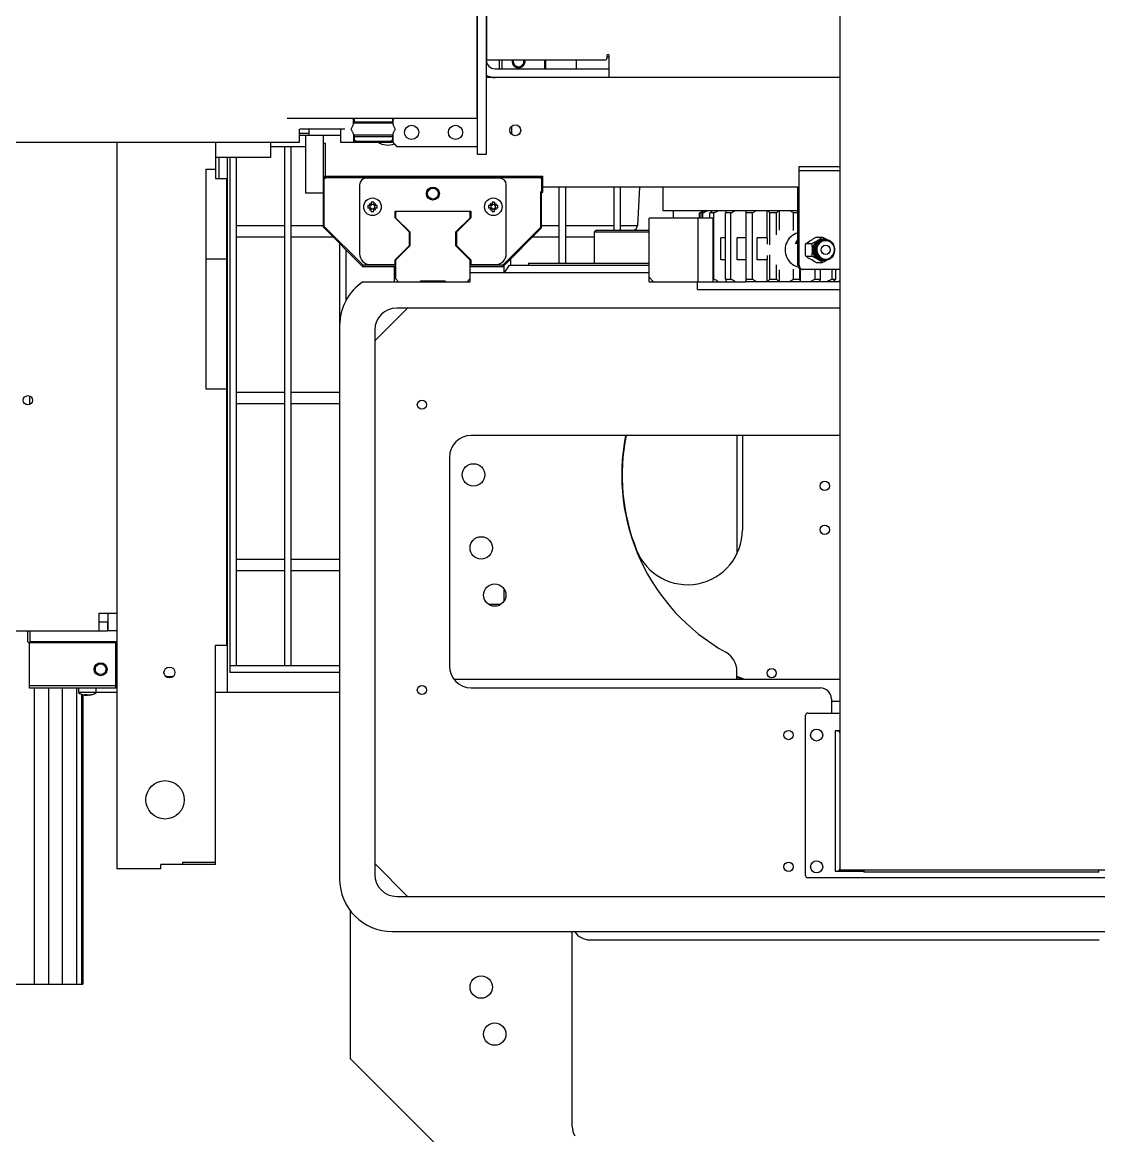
# Model space of a CAD drawing. Header units: inches. Extents: x -347369 to -260369, y 119522 to 149869.
# Drawn here: x -282846 to -282355, y 136552 to 137059 of the extents above; entities that cross this region are included whole.
import ezdxf

# ---------------------------------------------------------------- set-up
doc = ezdxf.new("R2010")
doc.units = ezdxf.units.IN
doc.header["$LTSCALE"] = 300
doc.layers.add('MACCHINA', color=40, linetype='Continuous')
doc.layers.add('QUOTE', color=7, linetype='Continuous')

# ---------------------------------------------------------------- blocks, each defined once
blk = doc.blocks.new('A$C27be3406')
at = {"layer": 'MACCHINA'}
for p, q in [((-308.21, -2001), (-308.21, -1862)), ((-304.21, -1862), (-304.21, -2001)), ((-303.91, -1958), (-303.91, -1862)), ((-143.21, -1863.05), (-143.21, -2327.5)), ((-308.36, -1984.5), (-308.36, -1877.5)), ((-308.36, -1941.14), (-308.21, -1941.14)), ((-304.21, -1941.14), (-303.91, -1941.14)), ((-308.36, -1947.64), (-308.21, -1947.64)), ((-308.36, -1950), (-308.21, -1950)), ((-308.36, -1950.5), (-308.21, -1950.5)), ((-304.21, -1947.64), (-303.91, -1947.64)), ((-304.21, -1950), (-303.91, -1950)), ((-304.21, -1950.5), (-303.91, -1950.5)), ((-308.21, -1957.5), (-308.36, -1957.5)), ((-303.91, -1957.5), (-304.21, -1957.5)), ((-249.21, -1956), (-249.21, -1957.5)), ((-249.21, -1956.5), (-248.21, -1956.5)), ((-248.21, -1966), (-248.21, -1956)), ((-308.36, -1962.5), (-308.21, -1962.5)), ((-303.91, -1958), (-249.71, -1958)), ((-300.21, -1962), (-248.21, -1962)), ((-298.15, -1962), (-298.15, -1958)), ((-297.15, -1958), (-297.15, -1962)), ((-287.04, -1958.63), (-287.12, -1958)), ((-277.5, -1962), (-277.5, -1958)), ((-277, -1962), (-277, -1958)), ((-263.26, -1958), (-263.26, -1962)), ((-308.21, -1966), (-308.36, -1966)), ((-143.21, -1966), (-304.21, -1966)), ((-394.82, -1984.5), (-308.36, -1984.5)), ((-364.71, -1987.26), (-364.71, -1985.5)), ((-364.31, -1986.5), (-364.71, -1986.5)), ((-364.31, -1984.5), (-364.31, -1986.7)), ((-364.31, -1986.17), (-346.81, -1986.17)), ((-364.31, -1986.7), (-346.81, -1986.7)), ((-346.81, -1986.7), (-346.81, -1984.5)), ((-346.71, -1986.5), (-346.81, -1986.5)), ((-346.71, -1985.5), (-346.71, -1987.26)), ((-308.21, -1984.5), (-308.36, -1984.5)), ((-389.21, -1995.5), (-389.21, -1989.5)), ((-389.21, -1991.3), (-385.09, -1991.3)), ((-389.21, -1992.3), (-370.6, -1992.3)), ((-368.6, -1989.5), (-389.14, -1989.5)), ((-386.5, -1992.3), (-386.5, -2018.5)), ((-385.09, -1989.5), (-385.09, -1992.3)), ((-378.5, -1992.3), (-378.5, -2034)), ((-370.6, -1989.5), (-370.6, -1995.5)), ((-364.71, -1991.74), (-364.71, -1995.5)), ((-364.71, -1992.5), (-364.31, -1992.5)), ((-346.81, -1992.3), (-364.31, -1992.3)), ((-364.31, -1992.3), (-364.31, -1994)), ((-364.31, -1992.83), (-346.81, -1992.83)), ((-346.81, -1994), (-346.81, -1992.3)), ((-346.81, -1992.5), (-346.71, -1992.5)), ((-346.71, -1991.74), (-346.71, -1995.5)), ((-1220, -1995.5), (-389.21, -1995.5)), ((-472.5, -1995.5), (-472.5, -2326.5)), ((-427.5, -1995.5), (-427.5, -2012)), ((-402.5, -1995.5), (-402.5, -2002.5)), ((-386.5, -1997.5), (-402.5, -1997.5)), ((-396, -2234), (-396, -1997.5)), ((-393, -2234), (-393, -1997.5)), ((-377.5, -1996), (-378.5, -1996)), ((-377.5, -2011), (-377.5, -1996)), ((-370.6, -1995.5), (-346.71, -1995.5)), ((-348.31, -1995.16), (-362.81, -1995.16)), ((-344.71, -1997.5), (-345.71, -1996.5)), ((-308.21, -1997.5), (-344.71, -1997.5)), ((-402.5, -2002.5), (-427.5, -2002.5)), ((-426, -2002.5), (-426, -2012)), ((-422, -2246), (-422, -2002.5)), ((-421, -2002.5), (-421, -2237)), ((-418, -2234), (-418, -2002.5)), ((-304.21, -2001), (-308.21, -2001)), ((-432, -2007.8), (-427.5, -2007.8)), ((-432, -2007.8), (-432, -2107.8)), ((-161.8, -2006.5), (-143.21, -2006.5)), ((-161.8, -2006.5), (-161.8, -2016)), ((-427.5, -2012), (-422.5, -2012)), ((-422.5, -2012), (-422.5, -2224.5)), ((-378.5, -2012), (-377.5, -2011)), ((-378.5, -2011), (-278.5, -2011)), ((-378.5, -2012), (-378, -2012.21)), ((-378, -2012.21), (-377.29, -2011.5)), ((-378, -2033.79), (-378, -2012.21)), ((-377.5, -2011), (-377.29, -2011.5)), ((-377.29, -2011.5), (-358.71, -2011.5)), ((-298.08, -2011.87), (-358.92, -2011.87)), ((-358.5, -2011), (-358.71, -2011.5)), ((-358.71, -2011.5), (-358.33, -2011.87)), ((-358.5, -2011), (-358, -2011.5)), ((-358, -2011.5), (-358.15, -2011.87)), ((-339, -2011.5), (-358, -2011.5)), ((-346, -2011.5), (-346, -2011)), ((-343, -2011.5), (-343, -2011)), ((-339, -2011.5), (-338.5, -2011)), ((-339, -2011.5), (-338.85, -2011.87)), ((-338.67, -2011.87), (-338.29, -2011.5)), ((-338.5, -2011), (-338.29, -2011.5)), ((-338.29, -2011.5), (-318.71, -2011.5)), ((-318.5, -2011), (-318.71, -2011.5)), ((-318.71, -2011.5), (-318.33, -2011.87)), ((-318.5, -2011), (-318, -2011.5)), ((-318, -2011.5), (-318.15, -2011.87)), ((-318, -2011.5), (-318, -2011)), ((-299, -2011.5), (-318, -2011.5)), ((-299, -2011.5), (-298.5, -2011)), ((-299, -2011.5), (-298.85, -2011.87)), ((-298.67, -2011.87), (-298.29, -2011.5)), ((-298.5, -2011), (-298.29, -2011.5)), ((-298.29, -2011.5), (-279.71, -2011.5)), ((-279.5, -2011), (-279.71, -2011.5)), ((-279.71, -2011.5), (-279, -2012.21)), ((-279.5, -2011), (-278.5, -2012)), ((-278.5, -2012), (-279, -2012.21)), ((-279, -2012.21), (-279, -2017.79)), ((-278.5, -2018), (-278.5, -2011)), ((-143.21, -2008.5), (-161.8, -2008.5)), ((-161.73, -2051.5), (-161.73, -2008.5)), ((-386.5, -2018.5), (-378.5, -2018.5)), ((-361.92, -2014.87), (-361.92, -2046.23)), ((-295.08, -2046.23), (-295.08, -2014.87)), ((-279, -2017.79), (-279.5, -2018.29)), ((-279.5, -2018.29), (-279.5, -2034.29)), ((-279, -2018.5), (-279.5, -2018.29)), ((-278.5, -2018), (-279, -2017.79)), ((-279, -2018.5), (-278.5, -2018)), ((-279, -2034.5), (-279, -2018.5)), ((-161.8, -2016), (-278.5, -2016)), ((-271, -2050.5), (-271, -2016)), ((-268, -2050.5), (-268, -2016)), ((-246, -2035.5), (-246, -2016)), ((-243, -2035.5), (-243, -2016)), ((-234.44, -2016), (-235.36, -2033.6)), ((-223.76, -2016), (-223.76, -2026.5)), ((-162.24, -2051.5), (-162.24, -2016)), ((-422.5, -2023), (-422, -2023)), ((-356.58, -2024.3), (-357.35, -2023.52)), ((-356.58, -2022.75), (-356.58, -2024.3)), ((-355.43, -2022.75), (-355.43, -2024.3)), ((-355.43, -2024.3), (-354.65, -2023.52)), ((-301.58, -2024.3), (-302.35, -2023.52)), ((-301.58, -2022.75), (-301.58, -2024.3)), ((-300.43, -2022.75), (-300.43, -2024.3)), ((-300.43, -2024.3), (-299.65, -2023.52)), ((-356.58, -2024.3), (-358.12, -2024.3)), ((-356.58, -2025.45), (-358.12, -2025.45)), ((-356.58, -2025.45), (-357.35, -2026.22)), ((-357.03, -2025.45), (-357.03, -2024.3)), ((-355.43, -2023.84), (-356.58, -2023.84)), ((-356.58, -2027), (-356.58, -2025.45)), ((-355.43, -2025.91), (-356.58, -2025.91)), ((-353.88, -2024.3), (-355.43, -2024.3)), ((-355.43, -2027), (-355.43, -2025.45)), ((-355.43, -2025.45), (-354.65, -2026.22)), ((-353.88, -2025.45), (-355.43, -2025.45)), ((-354.97, -2025.45), (-354.97, -2024.3)), ((-345.7, -2026.8), (-311.3, -2026.8)), ((-345.7, -2029.94), (-345.7, -2026.8)), ((-345.5, -2027), (-345.5, -2029.86)), ((-345, -2027), (-345.5, -2027.5)), ((-311.5, -2027), (-345.5, -2027)), ((-311.5, -2027.5), (-312, -2027)), ((-311.5, -2029.86), (-311.5, -2027)), ((-311.3, -2026.8), (-311.3, -2029.94)), ((-301.58, -2024.3), (-303.12, -2024.3)), ((-301.58, -2025.45), (-303.12, -2025.45)), ((-301.58, -2025.45), (-302.35, -2026.22)), ((-302.03, -2025.45), (-302.03, -2024.3)), ((-300.43, -2023.84), (-301.58, -2023.84)), ((-301.58, -2027), (-301.58, -2025.45)), ((-300.43, -2025.91), (-301.58, -2025.91)), ((-298.88, -2024.3), (-300.43, -2024.3)), ((-300.43, -2027), (-300.43, -2025.45)), ((-300.43, -2025.45), (-299.65, -2026.22)), ((-298.88, -2025.45), (-300.43, -2025.45)), ((-299.97, -2025.45), (-299.97, -2024.3)), ((-223.76, -2026.5), (-162.24, -2026.5)), ((-219, -2026.5), (-219, -2030)), ((-207, -2030), (-207, -2027.65)), ((-205.51, -2027.65), (-206.29, -2027.65)), ((-206.29, -2030), (-206.29, -2027.65)), ((-205.51, -2030), (-205.51, -2027.65)), ((-200.59, -2027.65), (-202.29, -2027.65)), ((-202.29, -2030), (-202.29, -2027.65)), ((-200.59, -2057.85), (-200.59, -2027.65)), ((-192.76, -2027.65), (-195.2, -2027.65)), ((-195.2, -2057.85), (-195.2, -2027.65)), ((-192.76, -2057.85), (-192.76, -2027.65)), ((-186.02, -2026.5), (-186.02, -2059)), ((-186, -2026.6), (-185.78, -2027.65)), ((-182.87, -2027.65), (-185.78, -2027.65)), ((-185.78, -2057.85), (-185.78, -2027.65)), ((-182.87, -2057.85), (-182.87, -2027.65)), ((-176.45, -2026.5), (-176.45, -2039)), ((-172, -2027.65), (-175.07, -2027.65)), ((-175.07, -2042.22), (-175.07, -2027.65)), ((-172, -2037.62), (-172, -2027.65)), ((-170.68, -2035.47), (-170.68, -2026.5)), ((-162.24, -2027.65), (-164.21, -2027.65)), ((-164.21, -2035.72), (-164.21, -2027.65)), ((-396, -2033.5), (-418, -2033.5)), ((-378.5, -2033.5), (-393, -2033.5)), ((-339.2, -2036.44), (-345.7, -2029.94)), ((-345.5, -2029.86), (-339, -2036.36)), ((-318, -2036.36), (-311.5, -2029.86)), ((-311.3, -2029.94), (-317.8, -2036.44)), ((-271, -2033.5), (-279, -2033.5)), ((-246, -2033.5), (-268, -2033.5)), ((-235.35, -2033.5), (-243, -2033.5)), ((-230, -2059), (-230, -2030)), ((-201, -2030), (-230, -2030)), ((-207.75, -2030), (-207.75, -2059)), ((-201, -2030), (-201, -2059)), ((-418, -2038.5), (-396, -2038.5)), ((-393, -2038.5), (-374, -2038.5)), ((-378.5, -2034), (-378, -2033.79)), ((-378.5, -2034), (-360.5, -2052)), ((-360.29, -2051.5), (-378, -2033.79)), ((-339.2, -2042.56), (-339.2, -2036.44)), ((-339, -2036.36), (-339, -2042.64)), ((-318, -2042.64), (-318, -2036.36)), ((-317.8, -2036.44), (-317.8, -2042.56)), ((-279.5, -2034.29), (-296.71, -2051.5)), ((-296.5, -2052), (-279, -2034.5)), ((-283, -2038.5), (-271, -2038.5)), ((-279, -2034.5), (-279.5, -2034.29)), ((-268, -2038.5), (-255, -2038.5)), ((-254, -2035.5), (-255, -2036.5)), ((-255, -2036.5), (-255, -2050.5)), ((-230, -2036.5), (-255, -2036.5)), ((-254, -2035.5), (-230, -2035.5)), ((-153.87, -2038.73), (-150.99, -2038.73)), ((-371, -2041.5), (-371, -2331)), ((-345.7, -2049.06), (-339.2, -2042.56)), ((-339, -2042.64), (-345.5, -2049.14)), ((-311.5, -2049.14), (-318, -2042.64)), ((-317.8, -2042.56), (-311.3, -2049.06)), ((-197.35, -2049), (-197.35, -2039)), ((-195.2, -2039), (-197.35, -2039)), ((-189.92, -2049), (-189.92, -2039)), ((-185.93, -2039), (-189.92, -2039)), ((-180.75, -2049), (-180.75, -2039)), ((-176.29, -2039), (-180.75, -2039)), ((-176.29, -2039), (-176.29, -2041.88)), ((-163.27, -2041.61), (-162.24, -2040.91)), ((-162.24, -2041.61), (-163.27, -2041.61)), ((-158.7, -2041.61), (-155.82, -2041.61)), ((-150.12, -2039.75), (-150.76, -2039.75)), ((-149.68, -2040), (-149.99, -2040)), ((-146.82, -2041.16), (-146.16, -2041.61)), ((-146.16, -2041.61), (-146.11, -2042.03)), ((-422.5, -2048.8), (-432, -2048.8)), ((-368, -2067.38), (-368, -2044.5)), ((-293, -2051.5), (-293, -2048.5)), ((-176.29, -2047.12), (-176.29, -2049)), ((-175.07, -2057.85), (-175.07, -2046.78)), ((-158.7, -2047.39), (-155.82, -2047.39)), ((-146.11, -2046.94), (-146.16, -2047.39)), ((-360.5, -2052), (-360.29, -2051.5)), ((-360.5, -2052), (-345.5, -2052)), ((-345.5, -2051.5), (-360.29, -2051.5)), ((-356.92, -2051.23), (-345.7, -2051.23)), ((-346, -2059), (-346, -2052)), ((-345.7, -2051.23), (-345.7, -2049.06)), ((-345.5, -2049.14), (-345.5, -2057.6)), ((-311.5, -2059), (-311.5, -2049.14)), ((-296.71, -2051.5), (-311.5, -2051.5)), ((-311.5, -2052), (-296.5, -2052)), ((-311.3, -2049.06), (-311.3, -2051.23)), ((-311.3, -2051.23), (-300.08, -2051.23)), ((-296.5, -2052), (-296.71, -2051.5)), ((-296, -2055), (-296, -2051.5)), ((-296, -2055.13), (-293.65, -2051.5)), ((-293.65, -2051.5), (-230, -2051.5)), ((-285, -2050.5), (-285, -2051.5)), ((-285, -2050.5), (-230, -2050.5)), ((-195.2, -2049), (-197.35, -2049)), ((-185.93, -2049), (-189.92, -2049)), ((-176.29, -2049), (-180.75, -2049)), ((-176.6, -2049), (-176.45, -2049.3)), ((-176.45, -2049), (-176.45, -2059)), ((-172, -2057.85), (-172, -2051.38)), ((-170.68, -2059), (-170.68, -2053.53)), ((-164.21, -2057.85), (-164.21, -2053.28)), ((-161.31, -2057.85), (-161.31, -2053.21)), ((-161.1, -2059), (-161.1, -2053.33)), ((-143.21, -2053.5), (-160.31, -2053.5)), ((-154.38, -2057.85), (-154.38, -2053.5)), ((-153.87, -2050.27), (-150.99, -2050.27)), ((-151.97, -2057.85), (-151.97, -2053.5)), ((-150.76, -2049.25), (-150.12, -2049.25)), ((-149.99, -2049), (-149.68, -2049)), ((-146.66, -2057.85), (-146.66, -2053.5)), ((-145, -2057.85), (-145, -2053.5)), ((-360.27, -2059), (-311.5, -2059)), ((-345.5, -2057.6), (-344.1, -2059)), ((-334.4, -2059), (-334, -2058.6)), ((-334, -2058.6), (-323, -2058.6)), ((-323, -2058.6), (-322.6, -2059)), ((-312.9, -2059), (-311.5, -2057.6)), ((-230, -2055), (-311.5, -2055)), ((-230, -2057), (-228, -2059)), ((-230, -2059), (-186.03, -2059)), ((-208, -2062.5), (-208, -2059)), ((-201, -2057.85), (-200.59, -2057.85)), ((-195.2, -2057.85), (-192.76, -2057.85)), ((-185.78, -2057.85), (-186.02, -2059)), ((-143.21, -2059), (-186.02, -2059)), ((-185.78, -2057.85), (-182.87, -2057.85)), ((-175.07, -2057.85), (-172, -2057.85)), ((-164.21, -2057.85), (-161.31, -2057.85)), ((-154.38, -2057.85), (-151.97, -2057.85)), ((-146.66, -2057.85), (-145, -2057.85)), ((-143.21, -2058.54), (-144.1, -2059)), ((-208, -2062.5), (-143.21, -2062.5)), ((-340, -2071), (-355, -2086)), ((-143.21, -2071), (-345, -2071)), ((-355, -2081), (-355, -2329)), ((-432, -2107.8), (-422.5, -2107.8)), ((-396, -2109.5), (-418, -2109.5)), ((-371, -2109.5), (-393, -2109.5)), ((-512.23, -2111.05), (-512.23, -2114.95)), ((-418, -2114.5), (-396, -2114.5)), ((-393, -2114.5), (-371, -2114.5)), ((-143.21, -2129), (-311, -2129)), ((-190.11, -2129), (-190.11, -2183.12)), ((-187.5, -2129), (-187.5, -2172)), ((-321, -2139), (-321, -2234)), ((-396, -2185.5), (-418, -2185.5)), ((-371, -2185.5), (-393, -2185.5)), ((-418, -2190.5), (-396, -2190.5)), ((-393, -2190.5), (-371, -2190.5)), ((-296, -2204.38), (-296, -2199.06)), ((-297.57, -2206), (-303.13, -2206)), ((-480.5, -2218), (-480.5, -2210)), ((-480.5, -2210), (-472.5, -2210)), ((-476.5, -2210), (-476.5, -2218)), ((-480.5, -2214), (-476.8, -2214)), ((-476.8, -2214), (-476.8, -2218)), ((-665, -2218), (-476.8, -2218)), ((-513, -2223), (-513, -2218)), ((-512, -2223), (-512, -2218)), ((-472.5, -2218), (-476.5, -2218)), ((-513, -2223), (-512.5, -2223.5)), ((-512.5, -2223.5), (-512, -2223)), ((-472.5, -2223.5), (-512.5, -2223.5)), ((-512.23, -2244.15), (-512.23, -2223.5)), ((-472.5, -2223), (-512, -2223)), ((-472.87, -2244.15), (-472.87, -2223.5)), ((-427.5, -2224.5), (-422.5, -2224.5)), ((-427.5, -2324.5), (-427.5, -2224.5)), ((-482.12, -2236.48), (-482.12, -2234.51)), ((-371, -2234), (-421, -2234)), ((-190, -2240), (-190, -2236.48)), ((-371, -2237), (-421, -2237)), ((-319, -2240), (-143.21, -2240)), ((-190, -2238.65), (-186.76, -2240)), ((-188.1, -2240), (-190, -2239.2)), ((-472.87, -2243.15), (-512.23, -2243.15)), ((-472.87, -2244.15), (-512.23, -2244.15)), ((-510.14, -2244.15), (-510.14, -2379)), ((-503.64, -2244.15), (-503.64, -2379)), ((-497.36, -2244.15), (-497.36, -2379)), ((-490.86, -2244.15), (-490.86, -2379)), ((-489.87, -2244.15), (-489.87, -2246.15)), ((-481.87, -2246.15), (-489.87, -2246.15)), ((-481.87, -2246.15), (-481.87, -2244.15)), ((-481.87, -2246), (-472.5, -2246)), ((-427.5, -2246), (-371, -2246)), ((-311, -2244), (-152, -2244)), ((-488.5, -2246.89), (-488.5, -2379)), ((-488, -2247.07), (-488, -2379)), ((-486.95, -2247.32), (-486.93, -2247.29)), ((-486.76, -2247.32), (-486.69, -2247.07)), ((-486.51, -2247.32), (-486.34, -2247.06)), ((-486.05, -2247.32), (-486.11, -2247.08)), ((-485.24, -2247.32), (-485.31, -2247.2)), ((-484.99, -2247.32), (-485, -2247.28)), ((-484.8, -2247.32), (-484.84, -2247.24)), ((-147, -2249), (-147, -2255.5)), ((-147, -2250), (-143.21, -2250)), ((-158.71, -2329.5), (-158.71, -2256.5)), ((-157.71, -2255.5), (-143.21, -2255.5)), ((-145.21, -2263.5), (-145.21, -2327.5)), ((-143.21, -2263.5), (-145.21, -2263.5)), ((-452.5, -2326.5), (-472.5, -2326.5)), ((-427.5, -2324.5), (-452.5, -2324.5)), ((-452.5, -2326.5), (-452.5, -2324.5)), ((-427.5, -2323.5), (-442.5, -2323.5)), ((-442.5, -2323.5), (-442.5, -2324.5)), ((-355, -2324), (-340, -2339)), ((-145.21, -2327.5), (-132.21, -2327.5)), ((-14.21, -2327.05), (-143.21, -2327.05)), ((-137.21, -2327.05), (-137.21, -2327.5)), ((-132.21, -2327.05), (-132.21, -2327.95)), ((-25.21, -2327.95), (-25.21, -2327.05)), ((0.29, -2330.5), (-157.71, -2330.5)), ((-25.21, -2327.95), (-132.21, -2327.95)), ((-345, -2339), (3, -2339)), ((-366, -2413), (-366, -2345.66)), ((-347, -2355), (5, -2355)), ((-265, -2443.74), (-265, -2355)), ((-257, -2358.76), (-25, -2358.76)), ((-520, -2379), (-488, -2379)), ((-366, -2413), (-321, -2458))]:
    blk.add_line(p, q, dxfattribs=at)
at = {"layer": 'MACCHINA', "flags": 128}
for points in [[(-163.27, -2041.61), (-162.75, -2040.49), (-162.24, -2039.69)], [(-149.68, -2040), (-150.9, -2040.18), (-152.03, -2040.71), (-152.96, -2041.55), (-153.63, -2042.63), (-153.98, -2043.86), (-153.98, -2045.14), (-153.63, -2046.37), (-152.96, -2047.45), (-152.03, -2048.29), (-150.9, -2048.82), (-149.68, -2049), (-148.45, -2048.82), (-147.33, -2048.29), (-146.39, -2047.45), (-145.72, -2046.37), (-145.37, -2045.14), (-145.37, -2043.86), (-145.72, -2042.63), (-146.39, -2041.55), (-147.33, -2040.71), (-148.45, -2040.18), (-149.68, -2040)], [(-149.6, -2048.7), (-148.4, -2048.51), (-147.31, -2047.97), (-146.43, -2047.12), (-145.82, -2046.03), (-145.55, -2044.81), (-145.64, -2043.57), (-146.08, -2042.4), (-146.84, -2041.42), (-147.84, -2040.72), (-148.99, -2040.35), (-150.2, -2040.35), (-151.36, -2040.72), (-152.36, -2041.42), (-153.11, -2042.4), (-153.55, -2043.57), (-153.64, -2044.81), (-153.37, -2046.03), (-152.77, -2047.12), (-151.88, -2047.97), (-150.79, -2048.51), (-149.6, -2048.7)], [(-149.6, -2042.4), (-148.82, -2042.56), (-148.16, -2043.02), (-147.72, -2043.7), (-147.57, -2044.5), (-147.72, -2045.3), (-148.16, -2045.98), (-148.82, -2046.44), (-149.6, -2046.6), (-150.37, -2046.44), (-151.03, -2045.98), (-151.47, -2045.3), (-151.63, -2044.5), (-151.47, -2043.7), (-151.03, -2043.02), (-150.37, -2042.56), (-149.6, -2042.4)], [(-150.76, -2049.4), (-149.49, -2049.22), (-149.4, -2049.19)], [(-486.75, -2247.28), (-486.65, -2247.29), (-486.51, -2247.32)], [(-484.82, -2247.29), (-484.88, -2247.3), (-484.99, -2247.32)]]:
    blk.add_lwpolyline(points, dxfattribs=at)
at = {"layer": 'MACCHINA'}
for centre, radius in [((-338.21, -1991), 3.25), ((-318.21, -1991), 3.25), ((-291, -1990), 2.5), ((-328.5, -2018.87), 2.96), ((-328.5, -2018.87), 2.46), ((-356, -2024.87), 4), ((-301, -2024.87), 4), ((-513, -2113), 2.1), ((-333.5, -2115), 2.1), ((-310, -2147), 5.1), ((-150, -2152), 2.1), ((-150, -2172), 2.1), ((-306.5, -2180.27), 5.1), ((-300.35, -2201.72), 5.1), ((-479.87, -2235.5), 2.96), ((-479.87, -2235.5), 2.46), ((-448.5, -2237), 2.5), ((-174.2, -2237.31), 2.1), ((-333.5, -2245), 2.1), ((-166.5, -2265.5), 2.1), ((-153.71, -2265.5), 2.75), ((-450.5, -2295), 8.75), ((-153.71, -2325.5), 2.75), ((-166.5, -2325.5), 2.1), ((-306.5, -2380.27), 5.1), ((-300.35, -2401.72), 5.1)]:
    blk.add_circle(centre, radius, dxfattribs=at)
for centre, radius, start, end in [((-249.71, -1957.5), 0.5, 270, 0), ((-248.71, -1956), 0.5, 0, 180), ((-300.21, -1958), 4, 180, 270), ((-289.5, -1958.63), 2.96, 167.7563, 12.2437), ((-289.5, -1958.63), 2.46, 165.2146, 0), ((-300.21, -1958), 8, 240, 270), ((-362.81, -1994), 1.5, 180, 270), ((-349, -1988), 8.75, 238.9973, 290.051), ((-348.31, -1994), 1.5, 270, 0), ((-358.92, -2014.87), 3, 90, 180), ((-298.08, -2014.87), 3, 0, 90), ((-362.66, -2034.11), 11.85, 59.1092, 63.3848), ((-346.76, -2018.22), 11.85, 206.6152, 210.8908), ((-356, -2038.27), 15.53, 87.8786, 92.1214), ((-349.34, -2034.11), 11.85, 116.6152, 120.8908), ((-365.24, -2018.22), 11.85, 329.1092, 333.3848), ((-291.76, -2018.22), 11.85, 206.6152, 210.8908), ((-307.66, -2034.11), 11.85, 59.1092, 63.3848), ((-301, -2038.27), 15.53, 87.8786, 92.1214), ((-294.34, -2034.11), 11.85, 116.6152, 120.8908), ((-310.24, -2018.22), 11.85, 329.1092, 333.3848), ((-342.6, -2024.87), 15.53, 177.8786, 182.1214), ((-346.76, -2031.53), 11.85, 149.1092, 153.3848), ((-362.66, -2015.63), 11.85, 296.6152, 300.8908), ((-356, -2011.47), 15.53, 267.8786, 272.1214), ((-349.34, -2015.63), 11.85, 239.1092, 243.3848), ((-365.24, -2031.53), 11.85, 26.6152, 30.8908), ((-369.4, -2024.87), 15.53, 357.8786, 2.1214), ((-287.6, -2024.87), 15.53, 177.8786, 182.1214), ((-291.76, -2031.53), 11.85, 149.1092, 153.3848), ((-307.66, -2015.63), 11.85, 296.6152, 300.8908), ((-301, -2011.47), 15.53, 267.8786, 272.1214), ((-294.34, -2015.63), 11.85, 239.1092, 243.3848), ((-310.24, -2031.53), 11.85, 26.6152, 30.8908), ((-314.4, -2024.87), 15.53, 357.8786, 2.1214), ((-237.36, -2033.5), 2, 270, 357), ((-160.03, -2044.5), 8.07, 105.9399, 212.8087), ((-154.1, -2044.5), 8.28, 169.853, 190.147), ((-150.68, -2044.52), 4.88, 74.7209, 269.0544), ((-150.63, -2044.5), 4.75, 91.5622, 268.4378), ((-150.09, -2044.46), 4.71, 90.3696, 304.827), ((-149.87, -2044.5), 4.5, 91.5137, 268.4863), ((-150.13, -2044.24), 4.49, 53.3478, 89.8666), ((-356.92, -2046.23), 5, 180, 270), ((-300.08, -2046.23), 5, 270, 0), ((-160.25, -2044.79), 7.73, 211.9428, 256.2835), ((-160.28, -2051.53), 1.97, 179.0242, 268.9898), ((-159.76, -2051.53), 1.97, 179.0242, 268.9898), ((-347, -2079), 24, 123.5573, 180), ((-345, -2081), 10, 90, 180), ((-311, -2139), 10, 90, 180), ((-150, -2147), 92.5, 168.779, 240.8036), ((-150, -2147), 92.31, 168.7561, 201.8014), ((-212.5, -2172), 25, 201.8014, 0), ((-200, -2236.48), 10, 0, 60.8036), ((-311, -2234), 10, 180, 270), ((-485.87, -2240.38), 7.03, 235.292, 257.6618), ((-485.87, -2240.38), 7.03, 282.3382, 304.708), ((-152, -2249), 5, 0, 90), ((-485.73, -2240.05), 7.34, 254.9527, 261.9608), ((-486.23, -2243.14), 4.23, 250.5837, 260.2418), ((-486.09, -2241.36), 6.02, 257.6604, 261.7896), ((-486.69, -2240.45), 6.62, 265.3965, 274.6035), ((-486.25, -2245.91), 1.49, 229.4162, 249.9557), ((-485.24, -2243.92), 3.49, 250.1365, 256.6839), ((-485.18, -2245.91), 1.49, 229.4162, 249.9557), ((-486.48, -2246.09), 1.29, 289.3339, 297.8928), ((-486.55, -2243.74), 3.68, 283.4454, 292.5167), ((-486.1, -2241.33), 6.05, 278.2239, 289.0334), ((-485.51, -2247.05), 0.378, 316.2673, 347.4818), ((-485.66, -2241.33), 6.05, 278.2239, 289.0334), ((-483.91, -2245.92), 1.15, 258.9237, 281.0763), ((-157.71, -2256.5), 1, 90, 180), ((-347, -2331), 24, 180, 270), ((-345, -2329), 10, 180, 270), ((-157.71, -2329.5), 1, 180, 270), ((-257.09, -2350.66), 8.1, 212.4131, 270.6244)]:
    blk.add_arc(centre, radius, start, end, dxfattribs=at)
blk.add_ellipse((-257, -2443.74), major_axis=(0, -8.51), ratio=0.939693, start_param=4.712389, end_param=5.235988, dxfattribs=at)
for points, knots in [([(-365.71, -1984.5), (-365.62, -1984.51), (-365.42, -1984.53), (-365.14, -1984.66), (-364.9, -1984.88), (-364.74, -1985.17), (-364.72, -1985.39), (-364.71, -1985.5)], [0, 0, 0, 0, 0.146754, 0.316126, 0.510248, 0.757793, 1, 1, 1, 1]), ([(-365.71, -1989.5), (-365.48, -1989.1), (-365.14, -1988.51), (-364.79, -1987.76), (-364.74, -1987.43), (-364.71, -1987.26)], [0, 0, 0, 0, 0.498562, 0.748927, 1, 1, 1, 1]), ([(-346.71, -1985.5), (-346.69, -1985.36), (-346.66, -1985.08), (-346.43, -1984.77), (-346.16, -1984.6), (-345.94, -1984.51), (-345.78, -1984.5), (-345.71, -1984.5)], [0, 0, 0, 0, 0.31012, 0.616121, 0.758896, 0.886022, 1, 1, 1, 1]), ([(-346.71, -1987.26), (-346.69, -1987.43), (-346.64, -1987.76), (-346.28, -1988.51), (-345.94, -1989.1), (-345.71, -1989.5)], [0, 0, 0, 0, 0.2510762, 0.5014438, 1, 1, 1, 1]), ([(-292.62, -1988.1), (-292.68, -1988.53), (-292.78, -1989.36), (-292.78, -1990.71), (-292.67, -1991.51), (-292.62, -1991.9)], [0, 0, 0, 0, 0.349876, 0.679764, 1, 1, 1, 1]), ([(-364.71, -1991.74), (-364.74, -1991.57), (-364.79, -1991.24), (-365.14, -1990.49), (-365.48, -1989.9), (-365.71, -1989.5)], [0, 0, 0, 0, 0.251076, 0.501444, 1, 1, 1, 1]), ([(-345.71, -1989.5), (-345.94, -1989.9), (-346.28, -1990.49), (-346.64, -1991.24), (-346.69, -1991.57), (-346.71, -1991.74)], [0, 0, 0, 0, 0.499323, 0.749575, 1, 1, 1, 1]), ([(-362.81, -1995.16), (-362.97, -1995.14), (-363.29, -1995.11), (-363.72, -1994.86), (-364.06, -1994.49), (-364.27, -1994.03), (-364.29, -1993.69), (-364.31, -1993.53)], [0, 0, 0, 0, 0.196237, 0.392335, 0.592349, 0.803172, 1, 1, 1, 1]), ([(-346.81, -1993.53), (-346.82, -1993.73), (-346.86, -1994.12), (-347.16, -1994.64), (-347.59, -1995), (-347.99, -1995.14), (-348.23, -1995.15), (-348.31, -1995.16)], [0, 0, 0, 0, 0.240993, 0.482704, 0.705776, 0.912115, 1, 1, 1, 1]), ([(-346.71, -1995.5), (-346.7, -1995.51), (-346.69, -1995.53), (-346.55, -1995.66), (-346.33, -1995.88), (-346.04, -1996.17), (-345.82, -1996.39), (-345.71, -1996.5)], [0, 0, 0, 0, 0.146754, 0.316126, 0.510248, 0.757793, 1, 1, 1, 1]), ([(-207, -2027.65), (-206.74, -2027.51), (-206.22, -2027.2), (-205.66, -2026.88), (-205.37, -2026.71)], [0, 0, 0, 0, 0.490754, 1, 1, 1, 1]), ([(-204.53, -2026.5), (-204.91, -2026.74), (-205.53, -2027.14), (-206.08, -2027.51), (-206.29, -2027.65)], [0, 0, 0, 0, 0.608973, 1, 1, 1, 1]), ([(-205.51, -2027.65), (-205.24, -2027.52), (-204.51, -2027.15), (-203.76, -2026.75), (-203.28, -2026.5)], [0, 0, 0, 0, 0.3661298, 1, 1, 1, 1]), ([(-201.09, -2026.5), (-201.38, -2026.76), (-201.83, -2027.15), (-202.17, -2027.52), (-202.29, -2027.65)], [0, 0, 0, 0, 0.6438431, 1, 1, 1, 1]), ([(-200.59, -2027.65), (-200.24, -2027.48), (-199.47, -2027.11), (-198.74, -2026.71), (-198.35, -2026.5)], [0, 0, 0, 0, 0.465508, 1, 1, 1, 1]), ([(-194.69, -2026.5), (-194.82, -2026.72), (-195.06, -2027.12), (-195.15, -2027.49), (-195.2, -2027.65)], [0, 0, 0, 0, 0.553098, 1, 1, 1, 1]), ([(-192.76, -2027.65), (-192.45, -2027.49), (-191.74, -2027.12), (-191.11, -2026.72), (-190.76, -2026.5)], [0, 0, 0, 0, 0.446902, 1, 1, 1, 1]), ([(-182.87, -2027.65), (-182.67, -2027.52), (-182.09, -2027.15), (-181.62, -2026.76), (-181.32, -2026.5)], [0, 0, 0, 0, 0.356157, 1, 1, 1, 1]), ([(-176.02, -2026.5), (-175.96, -2026.61), (-175.72, -2027.01), (-175.34, -2027.38), (-175.07, -2027.65)], [0, 0, 0, 0, 0.271467, 1, 1, 1, 1]), ([(-172, -2027.65), (-171.85, -2027.51), (-171.46, -2027.14), (-171.22, -2026.74), (-171.07, -2026.5)], [0, 0, 0, 0, 0.3910268, 1, 1, 1, 1]), ([(-165.78, -2026.5), (-165.76, -2026.52), (-165.31, -2026.92), (-164.75, -2027.3), (-164.21, -2027.65)], [0, 0, 0, 0, 0.045438, 1, 1, 1, 1]), ([(-158.7, -2041.61), (-157.89, -2041.1), (-156.39, -2040.13), (-154.67, -2039.17), (-153.87, -2038.73)], [0, 0, 0, 0, 0.534747, 1, 1, 1, 1]), ([(-155.82, -2041.61), (-155.44, -2041.42), (-154.67, -2041.01), (-153.34, -2040.27), (-152.05, -2039.47), (-151.32, -2038.95), (-150.99, -2038.73)], [0, 0, 0, 0, 0.216461, 0.440323, 0.75191, 1, 1, 1, 1]), ([(-150.99, -2038.73), (-150.61, -2038.92), (-149.85, -2039.33), (-148.87, -2039.86), (-148.36, -2040.19), (-148.2, -2040.28)], [0, 0, 0, 0, 0.401532, 0.816793, 1, 1, 1, 1]), ([(-158.7, -2047.39), (-158.76, -2046.36), (-158.87, -2044.43), (-158.75, -2042.51), (-158.7, -2041.61)], [0, 0, 0, 0, 0.5347467, 1, 1, 1, 1]), ([(-155.82, -2047.39), (-155.77, -2046.99), (-155.68, -2046.19), (-155.6, -2044.69), (-155.64, -2043.09), (-155.77, -2042.07), (-155.82, -2041.61)], [0, 0, 0, 0, 0.216461, 0.440323, 0.75191, 1, 1, 1, 1]), ([(-153.87, -2050.27), (-154.79, -2049.76), (-156.52, -2048.79), (-158.01, -2047.83), (-158.7, -2047.39)], [0, 0, 0, 0, 0.534747, 1, 1, 1, 1]), ([(-150.99, -2050.27), (-151.27, -2050.08), (-151.85, -2049.67), (-153.02, -2048.93), (-154.41, -2048.13), (-155.39, -2047.61), (-155.82, -2047.39)], [0, 0, 0, 0, 0.216461, 0.440323, 0.75191, 1, 1, 1, 1]), ([(-148.42, -2048.85), (-148.84, -2049.09), (-149.69, -2049.59), (-150.55, -2050.05), (-150.99, -2050.27)], [0, 0, 0, 0, 0.49746, 1, 1, 1, 1]), ([(-146.16, -2047.39), (-146.43, -2047.58), (-146.75, -2047.81), (-147.14, -2048.05), (-147.19, -2048.08)], [0, 0, 0, 0, 0.868915, 1, 1, 1, 1]), ([(-198.35, -2059), (-198.74, -2058.79), (-199.47, -2058.39), (-200.24, -2058.02), (-200.59, -2057.85)], [0, 0, 0, 0, 0.5344925, 1, 1, 1, 1]), ([(-195.2, -2057.85), (-195.15, -2058.01), (-195.06, -2058.38), (-194.82, -2058.78), (-194.69, -2059)], [0, 0, 0, 0, 0.446902, 1, 1, 1, 1]), ([(-190.76, -2059), (-191.11, -2058.78), (-191.74, -2058.38), (-192.45, -2058.01), (-192.76, -2057.85)], [0, 0, 0, 0, 0.553098, 1, 1, 1, 1]), ([(-181.32, -2059), (-181.62, -2058.74), (-182.09, -2058.35), (-182.67, -2057.98), (-182.87, -2057.85)], [0, 0, 0, 0, 0.643843, 1, 1, 1, 1]), ([(-175.07, -2057.85), (-175.34, -2058.12), (-175.72, -2058.49), (-175.96, -2058.89), (-176.02, -2059)], [0, 0, 0, 0, 0.728533, 1, 1, 1, 1]), ([(-171.07, -2059), (-171.22, -2058.76), (-171.46, -2058.36), (-171.85, -2057.99), (-172, -2057.85)], [0, 0, 0, 0, 0.6089732, 1, 1, 1, 1]), ([(-164.21, -2057.85), (-164.75, -2058.2), (-165.31, -2058.58), (-165.76, -2058.98), (-165.78, -2059)], [0, 0, 0, 0, 0.954562, 1, 1, 1, 1]), ([(-161.1, -2059), (-161.1, -2058.97), (-161.08, -2058.57), (-161.2, -2058.19), (-161.31, -2057.85)], [0, 0, 0, 0, 0.076135, 1, 1, 1, 1]), ([(-154.38, -2057.85), (-155.03, -2058.19), (-155.74, -2058.57), (-156.36, -2058.97), (-156.4, -2059)], [0, 0, 0, 0, 0.926651, 1, 1, 1, 1]), ([(-152.51, -2059), (-152.48, -2058.94), (-152.21, -2058.54), (-152.08, -2058.17), (-151.97, -2057.85)], [0, 0, 0, 0, 0.141816, 1, 1, 1, 1]), ([(-146.66, -2057.85), (-147.39, -2058.2), (-148.15, -2058.58), (-148.87, -2058.98), (-148.9, -2059)], [0, 0, 0, 0, 0.953798, 1, 1, 1, 1]), ([(-146.22, -2059), (-146.19, -2058.98), (-145.72, -2058.58), (-145.35, -2058.2), (-145, -2057.85)], [0, 0, 0, 0, 0.059932, 1, 1, 1, 1]), ([(-450.4, -2238.62), (-449.97, -2238.68), (-449.14, -2238.78), (-447.79, -2238.78), (-446.99, -2238.67), (-446.6, -2238.62)], [0, 0, 0, 0, 0.349876, 0.679764, 1, 1, 1, 1]), ([(-144.21, -2263.5), (-144.07, -2263.52), (-143.79, -2263.55), (-143.48, -2263.78), (-143.31, -2264.05), (-143.22, -2264.27), (-143.22, -2264.43), (-143.21, -2264.5)], [0, 0, 0, 0, 0.3101202, 0.6161208, 0.7588957, 0.8860224, 1, 1, 1, 1]), ([(-143.21, -2326.5), (-143.22, -2326.59), (-143.24, -2326.8), (-143.37, -2327.07), (-143.59, -2327.31), (-143.88, -2327.47), (-144.1, -2327.49), (-144.21, -2327.5)], [0, 0, 0, 0, 0.146754, 0.316126, 0.510248, 0.757793, 1, 1, 1, 1])]:
    blk.add_open_spline(points, degree=3, knots=knots, dxfattribs=at)

msp = doc.modelspace()

# ---------------------------------------------------------------- block references
at = {"layer": 'QUOTE'}
msp.add_blockref('A$C27be3406', (-282330.166, 138999.656), dxfattribs=at)

doc.saveas('drawing.dxf')
